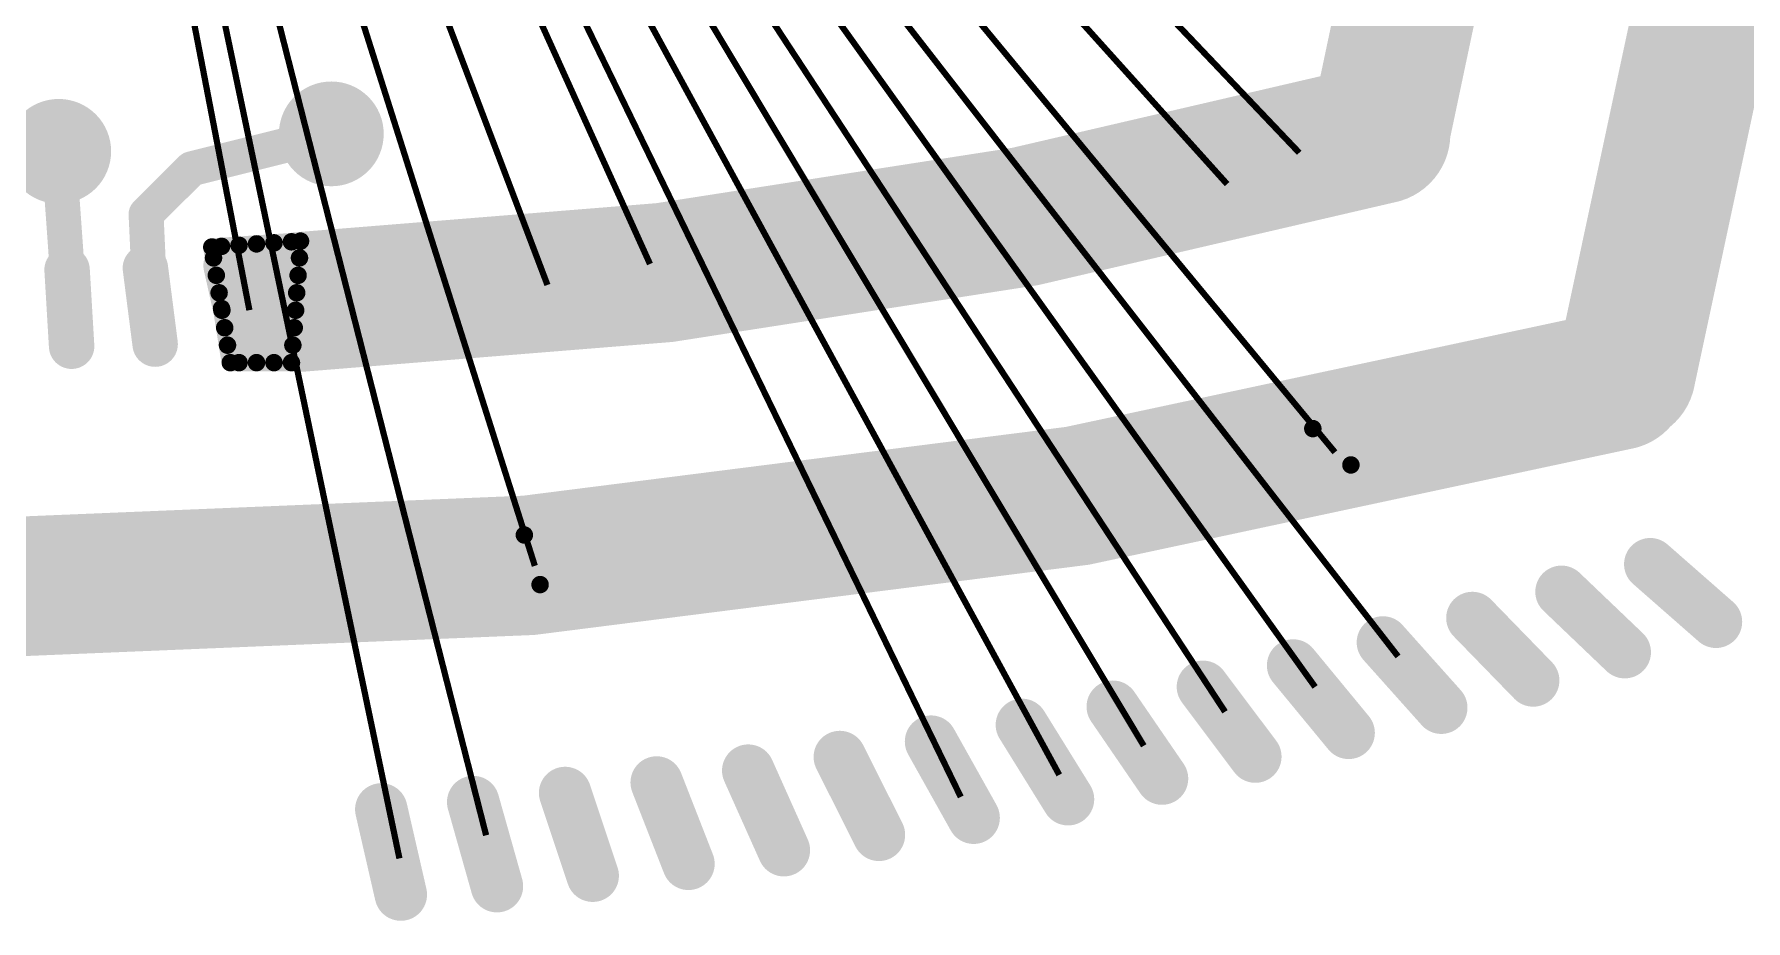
# Model space of a CAD drawing. Header units: inches. Extents: x 5.6 to 70.4, y 6.1 to 48.
# Drawn here: x 22.735 to 27.632, y 23.828 to 26.366 of the extents above; entities that cross this region are included whole.
import ezdxf

# ---------------------------------------------------------------- set-up
doc = ezdxf.new("R2010")
doc.units = ezdxf.units.IN
doc.header["$MEASUREMENT"] = 0
for name, color, linetype in [('Cu1', 7, 'Continuous'), ('IOs', 250, 'Continuous'), ('rings', 10, 'Continuous'), ('Sbp1', 5, 'Continuous'), ('vdd', 250, 'Continuous')]:
    doc.layers.add(name, color=color, linetype=linetype)

# ---------------------------------------------------------------- blocks, each defined once
blk = doc.blocks.new('ROUND_25')
at = {"const_width": 0.15}
blk.add_lwpolyline([(-0.075, 0, 1), (0.075, 0, 1)], format="xyb", close=True, dxfattribs=at)
blk = doc.blocks.new('ROUND_19')
at = {"const_width": 0.025}
blk.add_lwpolyline([(-0.0125, 0, 1), (0.0125, 0, 1)], format="xyb", close=True, dxfattribs=at)
blk = doc.blocks.new('ROUND_20')
at = {"const_width": 0.065}
blk.add_lwpolyline([(-0.0325, 0, 1), (0.0325, 0, 1)], format="xyb", close=True, dxfattribs=at)
blk = doc.blocks.new('ROUND_21')
at = {"const_width": 0.075}
blk.add_lwpolyline([(-0.0375, 0, 1), (0.0375, 0, 1)], format="xyb", close=True, dxfattribs=at)
blk = doc.blocks.new('ROUND_24')
at = {"const_width": 0.05}
blk.add_lwpolyline([(-0.025, 0, 1), (0.025, 0, 1)], format="xyb", close=True, dxfattribs=at)
blk = doc.blocks.new('ROUND_27')
at = {"const_width": 0.2}
blk.add_lwpolyline([(-0.1, 0, 1), (0.1, 0, 1)], format="xyb", close=True, dxfattribs=at)

msp = doc.modelspace()

# ---------------------------------------------------------------- linework, layer by layer
at = {"layer": 'Cu1', "const_width": 0.4}
for points in [[(27.28873, 25.39663, 0.1276623), (27.28068, 34.79562)], [(26.58573, 26.08763, 0.1258943), (26.57912, 34.09947)], [(23.49773, 25.59963, 0.0554889), (26.58678, 26.08043)], [(17.87073, 25.38363, 0.127657), (27.2668, 25.37535)]]:
    msp.add_lwpolyline(points, format="xyb", dxfattribs=at)
at = {"layer": 'Cu1'}
for points, const_width in [([(26.43673, 25.94963), (26.27373, 26.09763)], 0.13), ([(23.18473, 25.98063), (23.58473, 26.08063)], 0.1), ([(22.80473, 26.03063), (22.82473, 25.75063)], 0.1), ([(26.2159, 25.85963), (26.0559, 26.01163)], 0.13), ([(23.05473, 25.85063), (23.18473, 25.98063)], 0.1), ([(23.06673, 25.58763), (23.05473, 25.85063)], 0.1), ([(24.56592, 25.60245), (24.45392, 25.79245)], 0.13), ([(22.82473, 25.75063), (22.83573, 25.58163)], 0.1), ([(23.08073, 25.47863), (23.05273, 25.69663)], 0.13), ([(23.24273, 25.75663), (23.49673, 25.77363)], 0.05), ([(23.29573, 25.42563), (23.24273, 25.75663)], 0.05), ([(23.33173, 25.48863), (23.28373, 25.70363)], 0.13), ([(23.27073, 25.58063), (23.27073, 25.75863)], 0.05), ([(23.32073, 25.42563), (23.32073, 25.76163)], 0.05), ([(23.37073, 25.42563), (23.37073, 25.76563)], 0.05), ([(23.42073, 25.42563), (23.42073, 25.76863)], 0.05), ([(23.49673, 25.77363), (23.47073, 25.42563)], 0.05), ([(23.47073, 25.42563), (23.47073, 25.77163)], 0.05), ([(24.25191, 25.54005), (24.13991, 25.73005)], 0.13), ([(22.84173, 25.47263), (22.82873, 25.69163)], 0.13), ([(23.24773, 25.72563), (23.49373, 25.72563)], 0.05), ([(23.25573, 25.67563), (23.48973, 25.67563)], 0.05), ([(23.26373, 25.62563), (23.48573, 25.62563)], 0.05), ([(23.27173, 25.57563), (23.48273, 25.57563)], 0.05), ([(23.27973, 25.52563), (23.47873, 25.52563)], 0.05), ([(23.28773, 25.47563), (23.47473, 25.47563)], 0.05), ([(23.47073, 25.42563), (23.29573, 25.42563)], 0.05), ([(26.50215, 25.13275), (26.39315, 25.23675)], 0.05), ([(24.18214, 24.79015), (24.13714, 24.93215)], 0.05), ([(27.54673, 24.68363), (27.35873, 24.84863)], 0.15), ([(27.28573, 24.59663), (27.10473, 24.76963)], 0.15), ([(27.02373, 24.51563), (26.84973, 24.69463)], 0.15), ([(26.76073, 24.43763), (26.59373, 24.62463)], 0.15), ([(26.49573, 24.36563), (26.33673, 24.55863)], 0.15), ([(26.22873, 24.29763), (26.07873, 24.49763)], 0.15), ([(25.96173, 24.23463), (25.82073, 24.44063)], 0.15), ([(25.69273, 24.17563), (25.56073, 24.38863)], 0.15), ([(25.42273, 24.12263), (25.30073, 24.34063)], 0.15), ([(25.15173, 24.07363), (25.03973, 24.29663)], 0.15), ([(24.60673, 23.99063), (24.51573, 24.22363)], 0.15), ([(24.87973, 24.02963), (24.77773, 24.25763)], 0.15), ([(24.05873, 23.92663), (23.99073, 24.16763)], 0.15), ([(24.33273, 23.95663), (24.25373, 24.19363)], 0.15), ([(23.78373, 23.90263), (23.72773, 24.14663)], 0.15)]:
    msp.add_lwpolyline(points, dxfattribs=dict(at, const_width=const_width))
at = {"layer": 'IOs', "transparency": 33554687, "const_width": 0.01778}
for points in [[(22.80171, 28.68526), (23.77969, 24.00614)], [(22.85171, 28.68526), (24.02772, 24.07229)], [(23.20171, 28.68526), (25.38588, 24.18211)], [(23.25171, 28.68526), (25.66767, 24.24547)], [(23.30171, 28.68526), (25.90942, 24.32874)], [(23.35171, 28.68526), (26.14206, 24.42605)], [(23.40171, 28.68526), (26.39976, 24.49715)], [(23.45171, 28.68526), (26.63701, 24.58455)]]:
    msp.add_lwpolyline(points, dxfattribs=at)
at = {"layer": 'rings', "const_width": 0.4}
for points in [[(27.28873, 25.39663, 0.1276623), (27.28068, 34.79562)], [(23.49773, 25.59963, 0.0554889), (26.58678, 26.08043)]]:
    msp.add_lwpolyline(points, format="xyb", dxfattribs=at)
at = {"layer": 'rings', "transparency": 33554457, "const_width": 0.4}
for points in [[(26.58573, 26.08763, 0.1258943), (26.57912, 34.09947)], [(17.87073, 25.38363, 0.127657), (27.2668, 25.37535)]]:
    msp.add_lwpolyline(points, format="xyb", dxfattribs=at)
at = {"layer": 'Sbp1'}
for points, const_width in [([(26.43673, 25.94963), (26.27373, 26.09763)], 0.13), ([(26.2159, 25.85963), (26.0559, 26.01163)], 0.13), ([(24.56592, 25.60245), (24.45392, 25.79245)], 0.13), ([(23.08073, 25.47863), (23.05273, 25.69663)], 0.13), ([(23.24273, 25.75663), (23.49673, 25.77363)], 0.05), ([(23.29573, 25.42563), (23.24273, 25.75663)], 0.05), ([(23.27073, 25.58063), (23.27073, 25.75863)], 0.05), ([(23.36423, 25.48863), (23.31623, 25.70363)], 0.13), ([(23.32073, 25.42563), (23.32073, 25.76163)], 0.05), ([(23.37073, 25.42563), (23.37073, 25.76563)], 0.05), ([(23.42073, 25.42563), (23.42073, 25.76863)], 0.05), ([(23.49673, 25.77363), (23.47073, 25.42563)], 0.05), ([(23.47073, 25.42563), (23.47073, 25.77163)], 0.05), ([(24.24624, 25.53633), (24.16965, 25.74315)], 0.13), ([(22.84173, 25.47263), (22.82873, 25.69163)], 0.13), ([(23.24773, 25.72563), (23.49373, 25.72563)], 0.05), ([(23.25573, 25.67563), (23.48973, 25.67563)], 0.05), ([(23.26373, 25.62563), (23.48573, 25.62563)], 0.05), ([(23.27173, 25.57563), (23.48273, 25.57563)], 0.05), ([(23.27973, 25.52563), (23.47873, 25.52563)], 0.05), ([(23.28773, 25.47563), (23.47473, 25.47563)], 0.05), ([(23.47073, 25.42563), (23.29573, 25.42563)], 0.05), ([(26.51794, 25.08797), (26.38065, 25.26075)], 0.13), ([(24.1983, 24.75389), (24.12171, 24.96072)], 0.13), ([(27.54673, 24.68363), (27.35873, 24.84863)], 0.15), ([(27.28573, 24.59663), (27.10473, 24.76963)], 0.15), ([(27.02373, 24.51563), (26.84973, 24.69463)], 0.15), ([(26.76073, 24.43763), (26.59373, 24.62463)], 0.15), ([(26.49573, 24.36563), (26.33673, 24.55863)], 0.15), ([(26.22873, 24.29763), (26.07873, 24.49763)], 0.15), ([(25.96173, 24.23463), (25.82073, 24.44063)], 0.15), ([(25.69273, 24.17563), (25.56073, 24.38863)], 0.15), ([(25.42273, 24.12263), (25.30073, 24.34063)], 0.15), ([(25.15173, 24.07363), (25.03973, 24.29663)], 0.15), ([(24.60673, 23.99063), (24.51573, 24.22363)], 0.15), ([(24.87973, 24.02963), (24.77773, 24.25763)], 0.15), ([(24.05873, 23.92663), (23.99073, 24.16763)], 0.15), ([(24.33273, 23.95663), (24.25373, 24.19363)], 0.15), ([(23.78373, 23.90263), (23.72773, 24.14663)], 0.15)]:
    msp.add_lwpolyline(points, dxfattribs=dict(at, const_width=const_width))
at = {"layer": 'vdd', "transparency": 33554687, "const_width": 0.01778}
for points in [[(22.75171, 28.68526), (23.35037, 25.57585)], [(22.95171, 28.68526), (24.16715, 24.84378)], [(23.05171, 28.68526), (24.20317, 25.64808)], [(23.15171, 28.68526), (24.49659, 25.70805)], [(23.55171, 28.68526), (26.45646, 25.16898)], [(23.67671, 28.68526), (26.14785, 25.93688)], [(23.82671, 28.68526), (26.35432, 26.02653)]]:
    msp.add_lwpolyline(points, dxfattribs=at)

# ---------------------------------------------------------------- block references
at = {"layer": 'Cu1'}
for name, p in [('ROUND_27', (26.58573, 26.08763)), ('ROUND_27', (26.58678, 26.08043)), ('ROUND_25', (23.58473, 26.08063)), ('ROUND_25', (22.80473, 26.03063)), ('ROUND_20', (26.27373, 26.09763)), ('ROUND_24', (23.58473, 26.08063)), ('ROUND_24', (22.80473, 26.03063)), ('ROUND_20', (26.0559, 26.01163)), ('ROUND_24', (23.18473, 25.98063)), ('ROUND_20', (26.43673, 25.94963)), ('ROUND_20', (26.2159, 25.85963)), ('ROUND_24', (23.05473, 25.85063)), ('ROUND_20', (24.45392, 25.79245)), ('ROUND_24', (22.82473, 25.75063)), ('ROUND_20', (23.05273, 25.69663)), ('ROUND_19', (23.24273, 25.75663)), ('ROUND_19', (23.24273, 25.75663)), ('ROUND_20', (23.28373, 25.70363)), ('ROUND_19', (23.27073, 25.75863)), ('ROUND_19', (23.32073, 25.76163)), ('ROUND_27', (23.49773, 25.59963)), ('ROUND_19', (23.37073, 25.76563)), ('ROUND_19', (23.42073, 25.76863)), ('ROUND_19', (23.47073, 25.77163)), ('ROUND_19', (23.49673, 25.77363)), ('ROUND_19', (23.49673, 25.77363)), ('ROUND_20', (24.13991, 25.73005)), ('ROUND_20', (22.82873, 25.69163)), ('ROUND_19', (23.24773, 25.72563)), ('ROUND_19', (23.49373, 25.72563)), ('ROUND_19', (23.25573, 25.67563)), ('ROUND_19', (23.48973, 25.67563)), ('ROUND_20', (24.56592, 25.60245)), ('ROUND_24', (22.83573, 25.58163)), ('ROUND_24', (23.06673, 25.58763)), ('ROUND_19', (23.26373, 25.62563)), ('ROUND_19', (23.48573, 25.62563)), ('ROUND_19', (23.27073, 25.58063)), ('ROUND_19', (23.27173, 25.57563)), ('ROUND_19', (23.48273, 25.57563)), ('ROUND_20', (24.25191, 25.54005)), ('ROUND_27', (27.2668, 25.37535)), ('ROUND_27', (27.28873, 25.39663)), ('ROUND_20', (22.84173, 25.47263)), ('ROUND_20', (23.08073, 25.47863)), ('ROUND_19', (23.27973, 25.52563)), ('ROUND_20', (23.33173, 25.48863)), ('ROUND_19', (23.47873, 25.52563)), ('ROUND_19', (23.28773, 25.47563)), ('ROUND_19', (23.47473, 25.47563)), ('ROUND_19', (23.29573, 25.42563)), ('ROUND_19', (23.32073, 25.42563)), ('ROUND_19', (23.37073, 25.42563)), ('ROUND_19', (23.42073, 25.42563)), ('ROUND_19', (23.47073, 25.42563)), ('ROUND_19', (23.47073, 25.42563)), ('ROUND_19', (23.47073, 25.42563)), ('ROUND_19', (26.39315, 25.23675)), ('ROUND_19', (26.50215, 25.13275)), ('ROUND_19', (24.13714, 24.93215)), ('ROUND_21', (27.35873, 24.84863)), ('ROUND_21', (27.10473, 24.76963)), ('ROUND_19', (24.18214, 24.79015)), ('ROUND_21', (26.84973, 24.69463)), ('ROUND_21', (27.54673, 24.68363)), ('ROUND_21', (26.59373, 24.62463)), ('ROUND_21', (26.33673, 24.55863)), ('ROUND_21', (27.28573, 24.59663)), ('ROUND_21', (27.02373, 24.51563)), ('ROUND_21', (26.07873, 24.49763)), ('ROUND_21', (25.82073, 24.44063)), ('ROUND_21', (26.76073, 24.43763)), ('ROUND_21', (25.56073, 24.38863)), ('ROUND_21', (26.49573, 24.36563)), ('ROUND_21', (25.30073, 24.34063)), ('ROUND_21', (25.03973, 24.29663)), ('ROUND_21', (26.22873, 24.29763)), ('ROUND_21', (24.51573, 24.22363)), ('ROUND_21', (24.77773, 24.25763)), ('ROUND_21', (25.96173, 24.23463)), ('ROUND_21', (23.99073, 24.16763)), ('ROUND_21', (24.25373, 24.19363)), ('ROUND_21', (25.69273, 24.17563)), ('ROUND_21', (23.72773, 24.14663)), ('ROUND_21', (25.42273, 24.12263)), ('ROUND_21', (25.15173, 24.07363)), ('ROUND_21', (24.87973, 24.02963)), ('ROUND_21', (24.60673, 23.99063)), ('ROUND_21', (24.05873, 23.92663)), ('ROUND_21', (24.33273, 23.95663)), ('ROUND_21', (23.78373, 23.90263))]:
    msp.add_blockref(name, p, dxfattribs=at)
at = {"layer": 'Sbp1'}
for name, p in [('ROUND_27', (26.58573, 26.08763)), ('ROUND_27', (26.58678, 26.08043)), ('ROUND_20', (26.27373, 26.09763)), ('ROUND_20', (26.0559, 26.01163)), ('ROUND_20', (26.43673, 25.94963)), ('ROUND_20', (26.2159, 25.85963)), ('ROUND_20', (24.45392, 25.79245)), ('ROUND_20', (23.05273, 25.69663)), ('ROUND_19', (23.24273, 25.75663)), ('ROUND_19', (23.24273, 25.75663)), ('ROUND_19', (23.27073, 25.75863)), ('ROUND_20', (23.31623, 25.70363)), ('ROUND_19', (23.32073, 25.76163)), ('ROUND_27', (23.49773, 25.59963)), ('ROUND_19', (23.37073, 25.76563)), ('ROUND_19', (23.42073, 25.76863)), ('ROUND_19', (23.47073, 25.77163)), ('ROUND_19', (23.49673, 25.77363)), ('ROUND_19', (23.49673, 25.77363)), ('ROUND_20', (22.82873, 25.69163)), ('ROUND_19', (23.24773, 25.72563)), ('ROUND_19', (23.49373, 25.72563)), ('ROUND_19', (23.25573, 25.67563)), ('ROUND_19', (23.48973, 25.67563)), ('ROUND_20', (24.56592, 25.60245)), ('ROUND_19', (23.26373, 25.62563)), ('ROUND_19', (23.48573, 25.62563)), ('ROUND_19', (23.27073, 25.58063)), ('ROUND_19', (23.27173, 25.57563)), ('ROUND_19', (23.48273, 25.57563)), ('ROUND_27', (27.2668, 25.37535)), ('ROUND_27', (27.28873, 25.39663)), ('ROUND_20', (22.84173, 25.47263)), ('ROUND_20', (23.08073, 25.47863)), ('ROUND_19', (23.27973, 25.52563)), ('ROUND_20', (23.36423, 25.48863)), ('ROUND_19', (23.47873, 25.52563)), ('ROUND_19', (23.28773, 25.47563)), ('ROUND_19', (23.47473, 25.47563)), ('ROUND_19', (23.29573, 25.42563)), ('ROUND_19', (23.32073, 25.42563)), ('ROUND_19', (23.37073, 25.42563)), ('ROUND_19', (23.42073, 25.42563)), ('ROUND_19', (23.47073, 25.42563)), ('ROUND_19', (23.47073, 25.42563)), ('ROUND_19', (23.47073, 25.42563)), ('ROUND_21', (27.35873, 24.84863)), ('ROUND_21', (27.10473, 24.76963)), ('ROUND_21', (26.84973, 24.69463)), ('ROUND_21', (27.54673, 24.68363)), ('ROUND_21', (26.59373, 24.62463)), ('ROUND_21', (26.33673, 24.55863)), ('ROUND_21', (27.28573, 24.59663)), ('ROUND_21', (27.02373, 24.51563)), ('ROUND_21', (26.07873, 24.49763)), ('ROUND_21', (25.82073, 24.44063)), ('ROUND_21', (26.76073, 24.43763)), ('ROUND_21', (25.56073, 24.38863)), ('ROUND_21', (26.49573, 24.36563)), ('ROUND_21', (25.30073, 24.34063)), ('ROUND_21', (25.03973, 24.29663)), ('ROUND_21', (26.22873, 24.29763)), ('ROUND_21', (24.51573, 24.22363)), ('ROUND_21', (24.77773, 24.25763)), ('ROUND_21', (25.96173, 24.23463)), ('ROUND_21', (23.99073, 24.16763)), ('ROUND_21', (24.25373, 24.19363)), ('ROUND_21', (25.69273, 24.17563)), ('ROUND_21', (23.72773, 24.14663)), ('ROUND_21', (25.42273, 24.12263)), ('ROUND_21', (25.15173, 24.07363)), ('ROUND_21', (24.87973, 24.02963)), ('ROUND_21', (24.60673, 23.99063)), ('ROUND_21', (24.05873, 23.92663)), ('ROUND_21', (24.33273, 23.95663)), ('ROUND_21', (23.78373, 23.90263))]:
    msp.add_blockref(name, p, dxfattribs=at)
for p, rotation in [((24.16965, 25.74315), 349.8017117782335), ((24.24624, 25.53633), 349.8017117782335), ((26.38065, 25.26075), 352.0030801613838), ((26.51794, 25.08797), 352.0030801613838), ((24.12171, 24.96072), 349.8017117782335), ((24.1983, 24.75389), 349.8017117782335)]:
    msp.add_blockref('ROUND_20', p, dxfattribs=dict(at, rotation=rotation))

doc.saveas('drawing.dxf')
